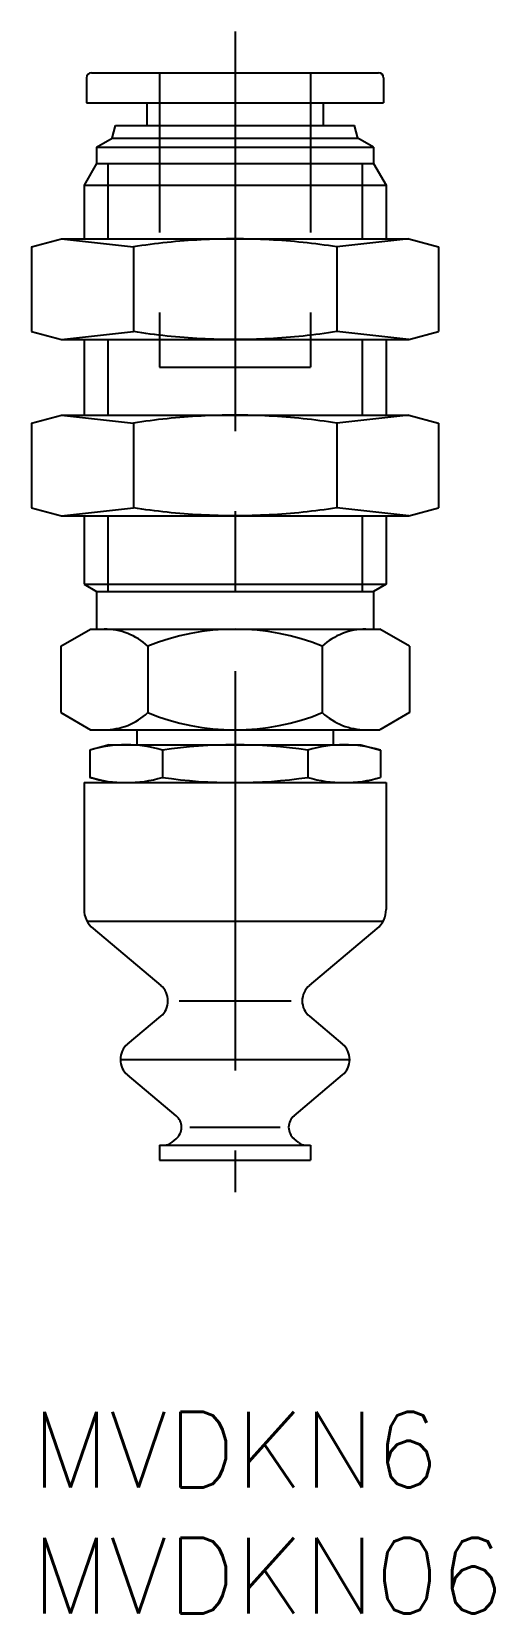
# Model space of a CAD drawing. Extents: x 0 to 18.4, y -8 to 54.8.
import ezdxf

# ---------------------------------------------------------------- set-up
doc = ezdxf.new("R2010")
doc.units = 0
doc.header["$LTSCALE"] = 0.5
doc.linetypes.add('CENTER', pattern=[50.8, 31.75, -6.35, 6.35, -6.35])
doc.linetypes.add('DASHED', pattern=[19.05, 12.7, -6.35])
doc.layers.get('0').update_dxf_attribs({"linetype": 'CONTINUOUS'})
doc.layers.add('CENTER', color=1, linetype='CENTER')
doc.styles.get("Standard").update_dxf_attribs({"font": 'txt.shx', "height": 3, "bigfont": 'bigfont.shx'})

# ---------------------------------------------------------------- blocks, each defined once
blk = doc.blocks.new('*U4')
at = {"color": 7, "linetype": 'CONTINUOUS'}
blk.add_text('MVDKN6', height=3, dxfattribs=at).set_placement((0, -3))
blk = doc.blocks.new('*U5')
at = {"color": 7, "linetype": 'CONTINUOUS'}
blk.add_text('MVDKN06', height=3, dxfattribs=at).set_placement((0, -8))

msp = doc.modelspace()

# ---------------------------------------------------------------- linework, layer by layer
at = {"color": 7, "linetype": 'CONTINUOUS'}
for p, q in [((2.1829, 53.000004), (2.1829, 51.999992)), ((2.3829, 53.200004), (13.78288, 53.200004)), ((13.98288, 53.000004), (13.98288, 51.999992)), ((2.1829, 51.999992), (13.98288, 51.999992)), ((4.58289, 51.999992), (4.58289, 51.099998)), ((11.58289, 51.999992), (11.58289, 51.099998)), ((3.19893, 50.600002), (3.3329, 51.100002)), ((3.33289, 51.099998), (12.83289, 51.099998)), ((12.96687, 50.600009), (12.83289, 51.100009)), ((2.58288, 50.244334), (3.19891, 50.600002)), ((3.19893, 50.599998), (12.96686, 50.599998)), ((13.58288, 50.244353), (12.96687, 50.600005)), ((2.58291, 50.244331), (2.58291, 49.599998)), ((2.58291, 50.244331), (13.58289, 50.244331)), ((13.58289, 50.244331), (13.58289, 49.599998)), ((2.58288, 49.600009), (2.08288, 48.733981)), ((2.58291, 49.599998), (13.58289, 49.599998)), ((13.58289, 49.600002), (14.08289, 48.733978)), ((2.08291, 48.73397), (14.08289, 48.73397)), ((2.08291, 48.73397), (2.08291, 46.599998)), ((14.08289, 48.73397), (14.08289, 46.599998)), ((-0.00001, 46.283057), (1.18289, 46.600013)), ((1.1829, 46.599998), (14.98288, 46.599998)), ((14.98288, 46.599986), (16.16578, 46.283031)), ((0, 46.283042), (0, 42.916953)), ((4.04145, 46.283042), (4.04145, 42.916953)), ((12.12435, 46.283042), (12.12435, 42.916953)), ((16.16579, 46.283042), (16.16579, 42.916953)), ((0, 42.916953), (1.18288, 42.600002)), ((14.9829, 42.600013), (16.1658, 42.916969)), ((1.1829, 42.599998), (14.98288, 42.599998)), ((2.08291, 42.599998), (2.08291, 39.599996)), ((14.08289, 42.599998), (14.08289, 39.599996)), ((-0.00001, 39.283048), (1.1829, 39.600007)), ((1.1829, 39.599996), (14.98288, 39.599996)), ((14.98289, 39.600007), (16.16579, 39.283052)), ((0, 39.28304), (0, 35.916955)), ((4.04145, 39.28304), (4.04145, 35.916955)), ((12.12435, 39.28304), (12.12435, 35.916955)), ((16.16579, 39.28304), (16.16579, 35.916955)), ((0, 35.916953), (1.18288, 35.600002)), ((14.9829, 35.600017), (16.16579, 35.916974)), ((1.1829, 35.6), (14.98288, 35.6)), ((2.08291, 35.6), (2.08291, 32.888681)), ((14.08289, 35.6), (14.08289, 32.888681)), ((2.08289, 32.888656), (2.58288, 32.59999)), ((2.08291, 32.888681), (14.08289, 32.888681)), ((14.08288, 32.888679), (13.58288, 32.600005)), ((2.58291, 32.6), (2.58291, 31.1)), ((2.58291, 32.6), (13.58289, 32.6)), ((13.58289, 32.6), (13.58289, 31.1)), ((1.15468, 30.419765), (2.33289, 31.100002)), ((2.33291, 31.1), (13.83289, 31.1)), ((15.0111, 30.41977), (13.8329, 31.100007)), ((1.1547, 30.419763), (1.1547, 27.780231)), ((4.61879, 30.419763), (4.61879, 27.780236)), ((11.54699, 30.419763), (11.54699, 27.780236)), ((15.0111, 30.419763), (15.0111, 27.780236)), ((1.15469, 27.780235), (2.3329, 27.099998)), ((15.01109, 27.780244), (13.83288, 27.100005)), ((2.33291, 27.1), (13.83287, 27.1)), ((4.1829, 27.1), (4.1829, 26.5)), ((11.98288, 27.1), (11.98288, 26.5)), ((3.08289, 26.499994), (2.30939, 26.292736)), ((3.08289, 26.5), (13.08289, 26.5)), ((13.08287, 26.500006), (13.85636, 26.292747)), ((2.30938, 26.29274), (2.30938, 25.20726)), ((5.19614, 26.29274), (5.19614, 25.20726)), ((10.96964, 26.29274), (10.96964, 25.20726)), ((13.85639, 26.29274), (13.85639, 25.20726)), ((3.08287, 25.000004), (2.30938, 25.207261)), ((13.08289, 24.999996), (13.85638, 25.207253)), ((2.08289, 25), (14.08289, 25)), ((2.08289, 25), (2.08289, 19.966309)), ((14.08289, 25), (14.08289, 19.966309)), ((2.19828, 19.5), (13.96752, 19.5)), ((2.4401, 19.20027), (5.12987, 16.943285)), ((11.03591, 16.943288), (13.72568, 19.200269)), ((3.810444, 14.610479), (5.12987, 15.71761)), ((5.86022, 16.330452), (10.30558, 16.330452)), ((11.03592, 15.717623), (12.35254, 14.612841)), ((3.52747, 14), (12.63831, 14)), ((5.73987, 11.770533), (3.81324, 13.387164)), ((10.42591, 11.770526), (12.35254, 13.387161)), ((6.28763, 11.310902), (9.87815, 11.310902)), ((5.57983, 10.716976), (5.73987, 10.851269)), ((10.58596, 10.716983), (10.42591, 10.851276)), ((5.08289, 10.600002), (11.08289, 10.600002)), ((5.08289, 10.600002), (5.08289, 10)), ((11.08289, 10.600002), (11.08289, 10)), ((5.08289, 10), (11.08289, 10))]:
    msp.add_line(p, q, dxfattribs=at)
at = {"color": 3, "linetype": 'DASHED'}
for p, q in [((5.08289, 53.200004), (5.08289, 41.49999)), ((11.08289, 53.200004), (11.08289, 41.49999)), ((5.08289, 41.49999), (11.08289, 41.49999))]:
    msp.add_line(p, q, dxfattribs=at)
at = {"color": 3, "linetype": 'CONTINUOUS'}
for p, q in [((3.0299, 49.599998), (3.0299, 46.599998)), ((13.1359, 49.599998), (13.1359, 46.599998)), ((3.0299, 42.599998), (3.0299, 39.599996)), ((13.1359, 42.599998), (13.1359, 39.599996)), ((3.0299, 35.6), (3.0299, 32.6)), ((13.1359, 35.6), (13.1359, 32.6))]:
    msp.add_line(p, q, dxfattribs=at)
at = {"color": 7, "linetype": 'CONTINUOUS'}
for points in [[(1.1829, 46.599998), (2.61217, 46.44152), (4.04145, 46.283042)], [(14.98288, 46.599998), (13.55362, 46.44152), (12.12435, 46.283042)], [(1.1829, 42.599998), (2.61217, 42.758475), (4.04145, 42.916953)], [(14.98288, 42.599998), (13.55362, 42.758476), (12.12435, 42.916953)], [(1.1829, 39.599996), (2.61217, 39.441518), (4.04145, 39.28304)], [(14.98288, 39.599996), (13.55362, 39.441518), (12.12435, 39.28304)], [(1.1829, 35.6), (2.61217, 35.758477), (4.04145, 35.916955)], [(14.98288, 35.6), (13.55362, 35.758477), (12.12435, 35.916955)]]:
    msp.add_lwpolyline(points, dxfattribs=at)
for points in [[(12.12435, 46.283042, 0.025751949), (9.43582, 46.564337, 0.026354674), (6.73032, 46.564356, 0.025755362), (4.04145, 46.283042)], [(12.12435, 42.916953, -0.025751949), (9.43582, 42.635658, -0.026354674), (6.73032, 42.63564, -0.025755362), (4.04145, 42.916953)], [(12.12435, 39.28304, 0.025751949), (9.43582, 39.564335, 0.026354674), (6.73032, 39.564354, 0.025755362), (4.04145, 39.28304)], [(12.12435, 35.916955, -0.025751949), (9.43582, 35.63566, -0.026354674), (6.73032, 35.635641, -0.025755362), (4.04145, 35.916955)]]:
    msp.add_lwpolyline(points, format="xyb", dxfattribs=at)
for centre, radius, start, end in [((2.3829, 53.000004), 0.2, 90, 180), ((13.78288, 53.000004), 0.2, 0, 90), ((2.88675, 28.554773), 2.545235, 47.116718, 90), ((8.08289, 21.939416), 9.160586, 67.780688, 112.21931), ((13.27904, 28.554773), 2.545235, 90, 132.88328), ((2.88675, 29.645242), 2.545235, 270, 312.88328), ((8.08289, 36.260583), 9.160586, 247.78069, 292.21931), ((13.27904, 29.645242), 2.545235, 227.11672, 270), ((3.75275, 21.370453), 5.12955, 73.657133, 106.34286), ((8.08289, 6.292747), 20.207254, 81.786796, 98.21321), ((12.41301, 21.370453), 5.12955, 73.657133, 106.34286), ((3.75275, 30.129555), 5.12955, 253.65714, 286.34287), ((8.08289, 45.207256), 20.207254, 261.78679, 278.2132), ((12.41301, 30.129555), 5.12955, 253.65714, 286.34287), ((3.08289, 19.966309), 1, 180, 230.00001), ((13.08289, 19.966309), 1, 309.99999, 0), ((4.61564, 16.330452), 0.8, 310, 49.999997), ((11.55014, 16.330452), 0.8, 130, 230), ((4.32747, 14), 0.8, 130.00002, 230.00002), ((11.83831, 14), 0.8, 310, 49.999984), ((5.35421, 11.310902), 0.6, 310, 50), ((10.81159, 11.310902), 0.6, 130, 230), ((5.25843, 11.100002), 0.5, 270, 309.99999), ((10.90735, 11.100002), 0.5, 230, 270)]:
    msp.add_arc(centre, radius, start, end, dxfattribs=at)
at = {"layer": 'CENTER', "color": 1, "linetype": 'CENTER'}
msp.add_line((8.08289, 54.834098), (8.08289, 8.729187), dxfattribs=at)

# ---------------------------------------------------------------- block references
at = {"color": 7, "linetype": 'CONTINUOUS'}
for name in ['*U4', '*U5']:
    msp.add_blockref(name, (0, 0), dxfattribs=at)

doc.saveas('drawing.dxf')
